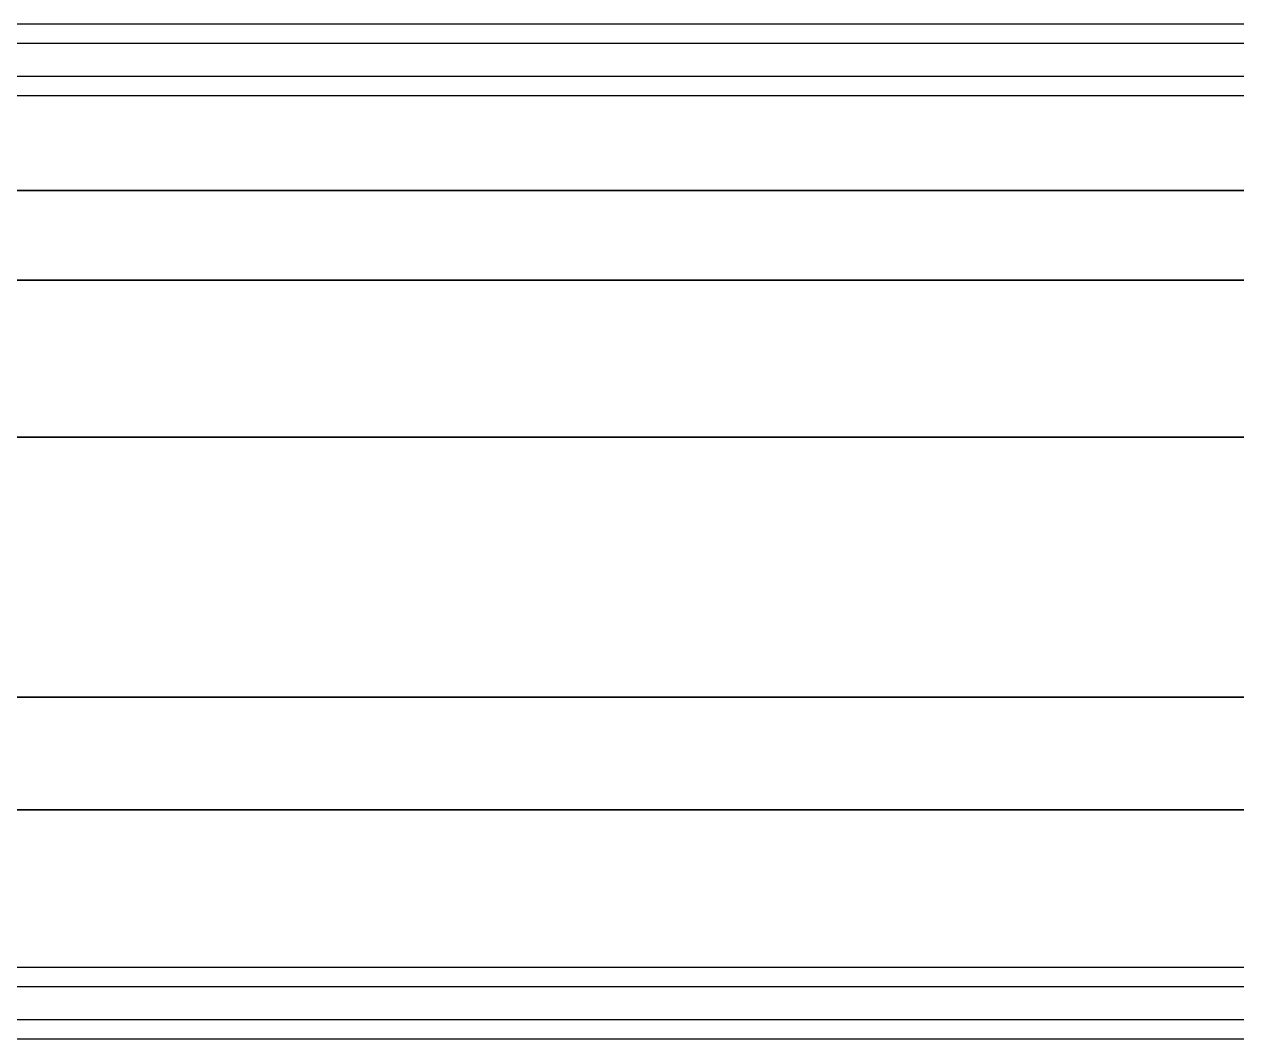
# Model space of a CAD drawing. Extents: x -3500 to 3500, y -3500 to 3500.
# Drawn here: x 1306.6 to 1563.7, y -590 to -375 of the extents above; entities that cross this region are included whole.
import ezdxf

# ---------------------------------------------------------------- set-up
doc = ezdxf.new("R2010")
doc.units = 0
for name, color, linetype in [('L5D0', 3, 'CONTINUOUS'), ('L5D100', 7, 'CONTINUOUS'), ('L5D11', 2, 'CONTINUOUS')]:
    doc.layers.add(name, color=color, linetype=linetype)

# ---------------------------------------------------------------- blocks, each defined once
blk = doc.blocks.new('ground_main_5')
at = {"layer": 'L5D0'}
for points in [[(1601.389, -374.955), (630.2925, -374.955)], [(630.2925, -390.045), (1601.389, -390.045)], [(1674.451, -429.2405), (-1490.8455, -429.2405)], [(-1490.8455, -429.2405), (1674.451, -429.2405)], [(1683.647, -517.6535), (-1513.7775, -517.6535)], [(-1513.7775, -517.6535), (1683.647, -517.6535)], [(1601.389, -574.955), (750.18, -574.955)], [(750.18, -590.045), (1601.389, -590.045)]]:
    blk.add_lwpolyline(points, dxfattribs=at)
blk = doc.blocks.new('TOP_main_5_Cheese_100')
at = {"layer": 'L5D100'}
for points in [[(1601.389, -374.955), (630.2925, -374.955)], [(630.2925, -390.045), (1601.389, -390.045)], [(1657.3345, -410.2095), (-1471.2315, -410.2095)], [(-1471.2315, -410.2095), (1657.3345, -410.2095)], [(1687.748, -462.5), (262.5, -462.5)], [(-1508.786, -462.5), (1687.748, -462.5)], [(1670.265, -541.5405), (262.5, -541.5405)], [(262.5, -541.5405), (1670.265, -541.5405)], [(1601.389, -574.955), (750.18, -574.955)], [(750.18, -590.045), (1601.389, -590.045)]]:
    blk.add_lwpolyline(points, dxfattribs=at)
blk = doc.blocks.new('TOP_main_5')
at = {"layer": 'L5D11'}
blk.add_lwpolyline([(630.2925, -378.955), (1601.389, -378.955), (1601.389, -386.045), (630.2925, -386.045)], dxfattribs=at)
blk.add_lwpolyline([(750.18, -586.045), (750.18, -578.955), (1601.389, -578.955), (1601.389, -586.045)], close=True, dxfattribs=at)
for name in ['ground_main_5', 'TOP_main_5_Cheese_100']:
    blk.add_blockref(name, (0, 0))
blk = doc.blocks.new('TOP_main')
blk.add_blockref('TOP_main_5', (0, 0))

msp = doc.modelspace()

# ---------------------------------------------------------------- block references
msp.add_blockref('TOP_main', (0, 0))

doc.saveas('drawing.dxf')
